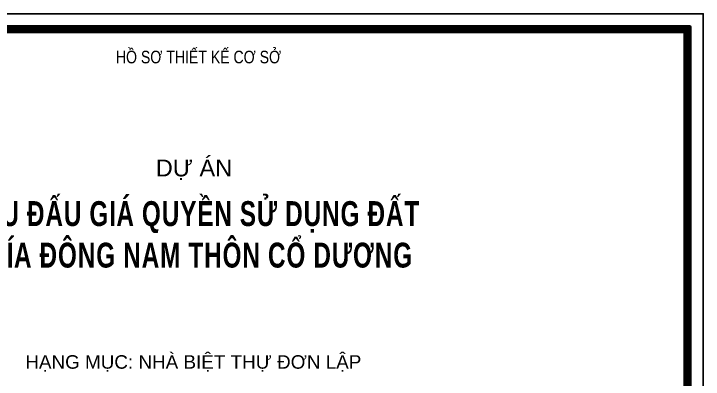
# Paper-space layout '1' of a CAD drawing. Header units: millimetres. Extents: x 1 to 31501, y 3 to 22278.
# Drawn here: x 11069 to 31501, y 11462 to 22278 of the extents above; entities that cross this region are included whole.
import ezdxf
from ezdxf.enums import TextEntityAlignment as Align

# ---------------------------------------------------------------- set-up
doc = ezdxf.new("R2010")
doc.units = ezdxf.units.MM
doc.header["$MEASUREMENT"] = 0
for name, color, linetype, lineweight in [('NKB-SHEET', 7, 'Continuous', 13), ('NKB-SIGN', 1, 'Continuous', 18), ('NKB-WALL', 4, 'Continuous', 50)]:
    doc.layers.add(name, color=color, linetype=linetype, lineweight=lineweight)
doc.styles.add('NKB-TEXT1', font='VHARIAL.TTF')
doc.styles.add('NKBtext2', font='arial.ttf')
doc.styles.add('NKBtext3', font='VHHELS.TTF')

# ---------------------------------------------------------------- blocks, each defined once
blk = doc.blocks.new('KHUNG IN')
at = {"layer": 'Defpoints', "color": 3}
blk.add_lwpolyline([(0, 29700), (42000, 29700), (42000, 0), (0, 0)], close=True, dxfattribs=at)

psp = doc.layouts.new('1')

# ---------------------------------------------------------------- linework, layer by layer
at = {"layer": 'Defpoints'}
psp.add_lwpolyline([(31501, 22278), (1, 22278), (1, 3), (31501, 3)], close=True, dxfattribs=at)
at = {"layer": 'NKB-WALL'}
for points in [[(1620, 390), (31115, 390), (31115, 21891), (1620, 21891)], [(1694, 464), (31041, 464), (31041, 21817), (1694, 21817)], [(1768, 538), (30967, 538), (30967, 21743), (1768, 21743)]]:
    psp.add_lwpolyline(points, close=True, dxfattribs=at)
at = {"layer": 'NKB-WALL', "const_width": 74}
psp.add_lwpolyline([(1657, 427), (31078, 427), (31078, 21854), (1657, 21854)], close=True, dxfattribs=at)

# ---------------------------------------------------------------- block references
at = {"layer": 'Defpoints', "xscale": 0.75, "yscale": 0.75, "zscale": 0.75}
psp.add_blockref('KHUNG IN', (1, 3), dxfattribs=at)

# ---------------------------------------------------------------- texts
at = {"layer": 'NKB-SHEET', "style": 'NKB-TEXT1'}
psp.add_text('h¹ng môc: nhµ BIÖT THù §¥N LËP', height=400, rotation=0, dxfattribs=at).set_placement((16390, 11773), align=Align.CENTER)
at = {"layer": 'NKB-SHEET', "insert": (16358, 16733), "char_height": 737.42, "width": 15319.87, "attachment_point": 2, "style": 'NKBtext3'}
psp.add_mtext('{\\f.VnArialH|b1|i0|c0|p34;\\W0.7;\\T1.05;khu ®Êu gi¸ quyÒn sö dông ®Êt phÝa ®«ng nam th«n cæ d\xad¬ng}', dxfattribs=at)
at = {"layer": 'NKB-SIGN', "color": 7, "style": 'NKBtext2', "width": 0.8}
psp.add_text('HỒ SƠ THIẾT KẾ CƠ SỞ', height=373.24, dxfattribs=at).set_placement((16543, 20812), align=Align.CENTER)
at = {"layer": 'NKB-SIGN', "color": 7, "style": 'NKBtext2'}
psp.add_text('DỰ ÁN', height=500, dxfattribs=at).set_placement((15277, 17465))

doc.saveas('drawing.dxf')
